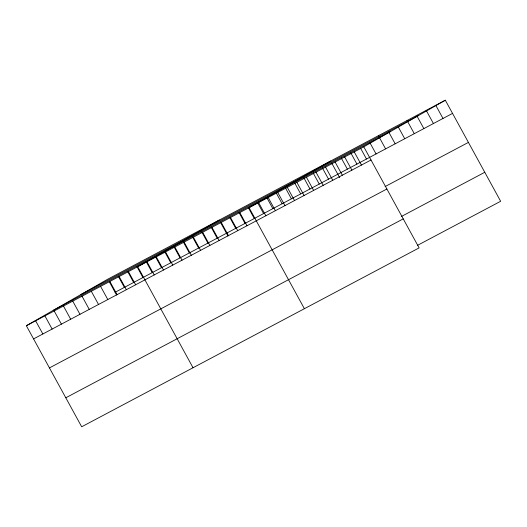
<?xml version="1.0" encoding="UTF-8"?>
<svg xmlns="http://www.w3.org/2000/svg" width="527" height="527" viewBox="0 0 527 527"><rect width="100%" height="100%" fill="white"/><g stroke="black" fill="none" stroke-linecap="round" stroke-linejoin="round"><path stroke-width="0.79" d="M445.322 100.216L363.795 146.822L419.123 247.881L81.678 426.784L26.35 325.726L107.877 279.119L445.322 100.216L500.65 201.274L417.331 245.444M219.239 220.082L137.705 266.688L193.034 367.747M330.594 161.045L249.06 207.651L304.389 308.703M80.974 294.501L418.418 115.597M53.253 310.35L390.698 131.44M26.35 325.726L363.795 146.822M115.097 292.301L452.541 113.397M33.563 338.907L371.008 160.004M385.099 186.571L468.417 142.395M49.446 367.905L386.884 189.002M401.455 216.445L484.774 172.276M65.803 397.786L403.247 218.876M435.763 105.288L442.976 118.47M426.205 110.354L433.418 123.535M417.022 116.118L423.86 128.608M407.081 120.492L414.294 133.674M398.28 126.948L404.736 138.746M388.715 132.02L395.178 143.812M378.399 135.702L385.612 148.884M369.974 142.85L376.054 153.95M360.797 148.614L366.489 159.022M354.236 151.895L361.45 165.07M350.857 152.988L356.931 164.088M344.671 156.96L351.891 170.142M341.292 158.06L347.372 169.154M335.113 162.026L342.326 175.208M331.733 163.126L339.698 177.678M325.548 167.099L332.768 180.28M322.452 168.047L328.532 179.147M315.989 172.164L323.203 185.346M313.17 172.968L319.25 184.068M306.431 177.237L313.644 190.418M303.895 177.889L309.968 188.989M296.866 182.302L304.086 195.484M294.613 182.803L300.693 193.903M287.307 187.375L294.521 200.556M285.331 187.724L291.411 198.824M277.749 192.441L284.962 205.622M276.431 193.337L282.129 203.745M268.184 197.513L275.404 210.695M266.774 197.566L272.854 208.666M258.625 202.579L265.839 215.76M257.492 202.487L263.572 213.587M248.592 208.099L254.291 218.507M239.785 212.572L246.998 225.754M238.935 212.322L245.009 223.422M230.503 217.493L237.723 230.668M229.653 217.243L235.734 228.343M221.221 222.407L228.441 235.589M220.378 222.163L227.967 236.024M211.946 227.328L219.16 240.51M211.096 227.084L217.17 238.184M202.664 232.249L209.878 245.43M201.815 232.005L207.895 243.105M193.383 237.17L200.603 250.351M192.539 236.926L198.613 248.026M184.107 242.091L191.321 255.272M183.258 241.847L189.331 252.947M174.826 247.011L182.039 260.193M173.976 246.761L180.056 257.861M165.544 251.926L172.764 265.107M164.701 251.682L170.774 262.782M156.269 256.847L163.482 270.028M155.419 256.603L161.493 267.703M146.987 261.767L154.2 274.949M146.137 261.524L152.217 272.624M136.855 266.445L142.936 277.545M128.43 271.609L135.643 284.791M127.58 271.365L133.654 282.465M119.148 276.53L126.361 289.712M118.298 276.286L124.379 287.38M109.866 281.451L117.086 294.626M109.399 281.899L116.605 295.067M100.585 286.365L107.804 299.547M91.309 291.286L98.523 304.468M82.028 296.207L89.247 309.389M72.746 301.128L79.966 314.309M63.471 306.049L70.684 319.23M54.189 310.97L61.409 324.151M44.907 315.884L52.127 329.065M35.632 320.805L42.845 333.986"/></g></svg>
